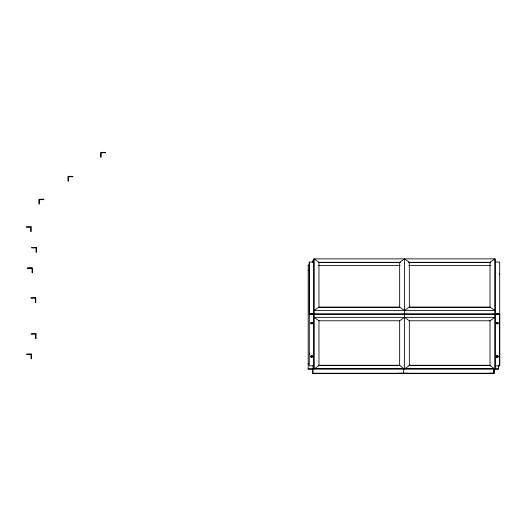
<?xml version="1.0" encoding="UTF-8"?>
<svg xmlns="http://www.w3.org/2000/svg" width="526" height="526" viewBox="0 0 526 526"><rect width="100%" height="100%" fill="white"/><g stroke="black" fill="none" stroke-linecap="round" stroke-linejoin="round"><path stroke-width="0.79" d="M309.288 262.31L309.288 313.93L499.7 313.963L499.7 365.583M403.389 373.631L403.389 368.792M493.756 368.792L493.756 373.631L493.756 368.384M314.127 310.504L318.966 307.085L399.655 307.085L404.494 310.504L409.333 307.085L490.015 307.085L494.861 310.504M314.535 313.647L314.127 313.93L314.535 314.213L404.093 314.213L404.895 313.647M404.494 258.884L399.655 262.31L399.655 307.368L318.966 307.368L318.966 262.31L314.127 258.884L314.127 368.976L318.966 365.55L399.655 365.55L404.494 368.976L409.333 365.55L490.015 365.55L494.861 368.976L494.861 258.884L490.015 262.31L490.015 307.368L409.333 307.368L409.333 262.31L404.494 258.884L404.494 368.976M494.861 317.356L490.015 320.775L409.333 320.775L404.494 317.356L399.655 320.775L318.966 320.775L314.127 317.356M313.726 262.027L309.288 262.027L309.288 365.833L313.726 365.833M495.262 262.027L499.7 262.027L499.7 365.833L495.262 365.833M318.237 262.31L400.385 262.31M408.603 262.31L490.751 262.31M318.638 262.592L399.984 262.592M409.004 262.592L490.35 262.592M309.663 265.111L308.183 265.111L308.183 369.193L312.622 369.193L312.622 373.631L494.157 373.631L494.157 369.193L498.595 369.193L498.595 365.511M308.183 265.512L309.801 265.512M318.361 265.512L400.108 265.512M408.722 265.512L490.889 265.512M27.602 268.273L32.04 268.273L32.04 272.711L32.448 272.711L32.448 267.865L27.602 267.865L27.602 268.273L32.04 268.267M308.183 270.357L308.591 270.357M309.288 274L309.689 274M499.299 274L499.7 274M313.726 310.504L495.262 310.504M309.288 313.647L313.726 313.647L313.726 258.884L495.262 258.884L495.262 313.647L499.7 313.647M309.288 314.213L313.726 314.213L313.726 368.976L495.262 368.976L495.262 314.213L499.7 314.213M313.726 317.356L495.262 317.356M309.288 353.899L309.689 353.899M499.299 353.899L499.7 353.899M308.183 363.946L308.591 363.946M318.638 365.268L399.984 365.268M409.004 365.268L490.35 365.268M308.183 368.792L498.595 368.792M313.43 373.23L402.988 373.23L398.55 373.23L398.55 373.631M494.453 313.647L494.861 313.93L494.453 314.213L404.895 314.213L404.093 313.647M494.157 370.422L494.157 372M490.015 320.492L490.015 365.55M488.917 373.631L488.917 373.223L493.355 373.23L403.797 373.23L408.235 373.23L408.235 373.631M409.333 320.492L409.333 365.55M399.655 320.492L399.655 365.55M318.966 320.492L318.966 365.55M317.868 373.223L317.868 373.631M313.029 262.29L313.029 260.672L312.622 260.672L312.622 262.152M313.029 365.511L313.029 373.631M497.866 322.701A0.796 0.559 0 0 1 497.813 323.49A0.796 0.559 0 0 1 496.689 323.451A0.796 0.559 0 0 1 496.748 322.662M312.201 322.622A0.796 0.559 0 0 1 312.312 323.424A0.796 0.559 0 0 1 311.168 323.47A0.796 0.559 0 0 1 311.149 322.662M498.056 322.675A0.796 0.559 0 0 1 497.346 323.352A0.796 0.559 0 0 1 496.485 322.76M497.892 355.813A0.796 0.559 0 0 1 497.839 356.569A0.796 0.559 0 0 1 496.768 356.602A0.796 0.559 0 0 1 496.629 355.846M312.497 322.747A0.796 0.559 0 0 1 311.694 323.372A0.796 0.559 0 0 1 310.925 322.721M312.385 355.878A0.796 0.559 0 0 1 312.181 356.621A0.796 0.559 0 0 1 311.116 356.543A0.796 0.559 0 0 1 311.129 355.786M39.325 199.643L39.332 204.075L38.924 204.075L38.924 199.236L43.77 199.236L43.77 199.643L39.325 199.643M105.555 152.369L100.716 152.369L100.716 157.208L101.124 157.208L101.124 152.777L105.555 152.777L105.555 152.369M72.818 176.341L67.972 176.341L67.972 181.187L68.38 181.187L68.38 176.749L72.818 176.749L72.818 176.341M31.139 226.791L26.3 226.791L26.3 227.193L30.738 227.193L30.738 231.631L31.139 231.631L31.139 226.791M36.439 247.49L31.599 247.49L31.599 247.897L36.038 247.897L36.038 252.335L36.439 252.335L36.439 247.49M35.748 297.755L30.909 297.755L30.909 298.157L35.347 298.157L35.347 302.595L35.748 302.595L35.748 297.755M36.051 333.754L31.212 333.754L31.212 334.155L35.65 334.155L35.65 338.593L36.051 338.593L36.051 333.754M31.422 353.972L26.576 353.972L26.576 354.373L31.014 354.373L31.014 358.811L31.422 358.811L31.422 353.972M496.715 356.819A0.796 0.559 0 0 0 498.043 356.569A0.796 0.559 0 0 0 497.077 355.878A0.796 0.559 0 0 0 496.715 356.819M496.879 357.193A0.796 0.559 0 0 0 498.076 356.707A0.796 0.559 0 0 0 496.879 356.22A0.796 0.559 0 0 0 496.879 357.193M496.827 323.806A0.796 0.559 0 0 0 498.069 323.391A0.796 0.559 0 0 0 496.938 322.839A0.796 0.559 0 0 0 496.827 323.806M311.254 356.884A0.796 0.559 0 0 0 312.497 356.47A0.796 0.559 0 0 0 311.372 355.911A0.796 0.559 0 0 0 311.254 356.884M311.149 323.74A0.796 0.559 0 0 0 312.477 323.49A0.796 0.559 0 0 0 311.504 322.8A0.796 0.559 0 0 0 311.149 323.74M311.254 357.167A0.796 0.559 0 0 0 312.497 356.753A0.796 0.559 0 0 0 311.372 356.201A0.796 0.559 0 0 0 311.254 357.167M496.82 356.917A0.796 0.559 0 0 0 498.069 356.51A0.796 0.559 0 0 0 496.945 355.944A0.796 0.559 0 0 0 496.82 356.917M311.162 356.865A0.796 0.559 0 0 0 312.483 356.582A0.796 0.559 0 0 0 311.477 355.918A0.796 0.559 0 0 0 311.162 356.865"/></g></svg>
